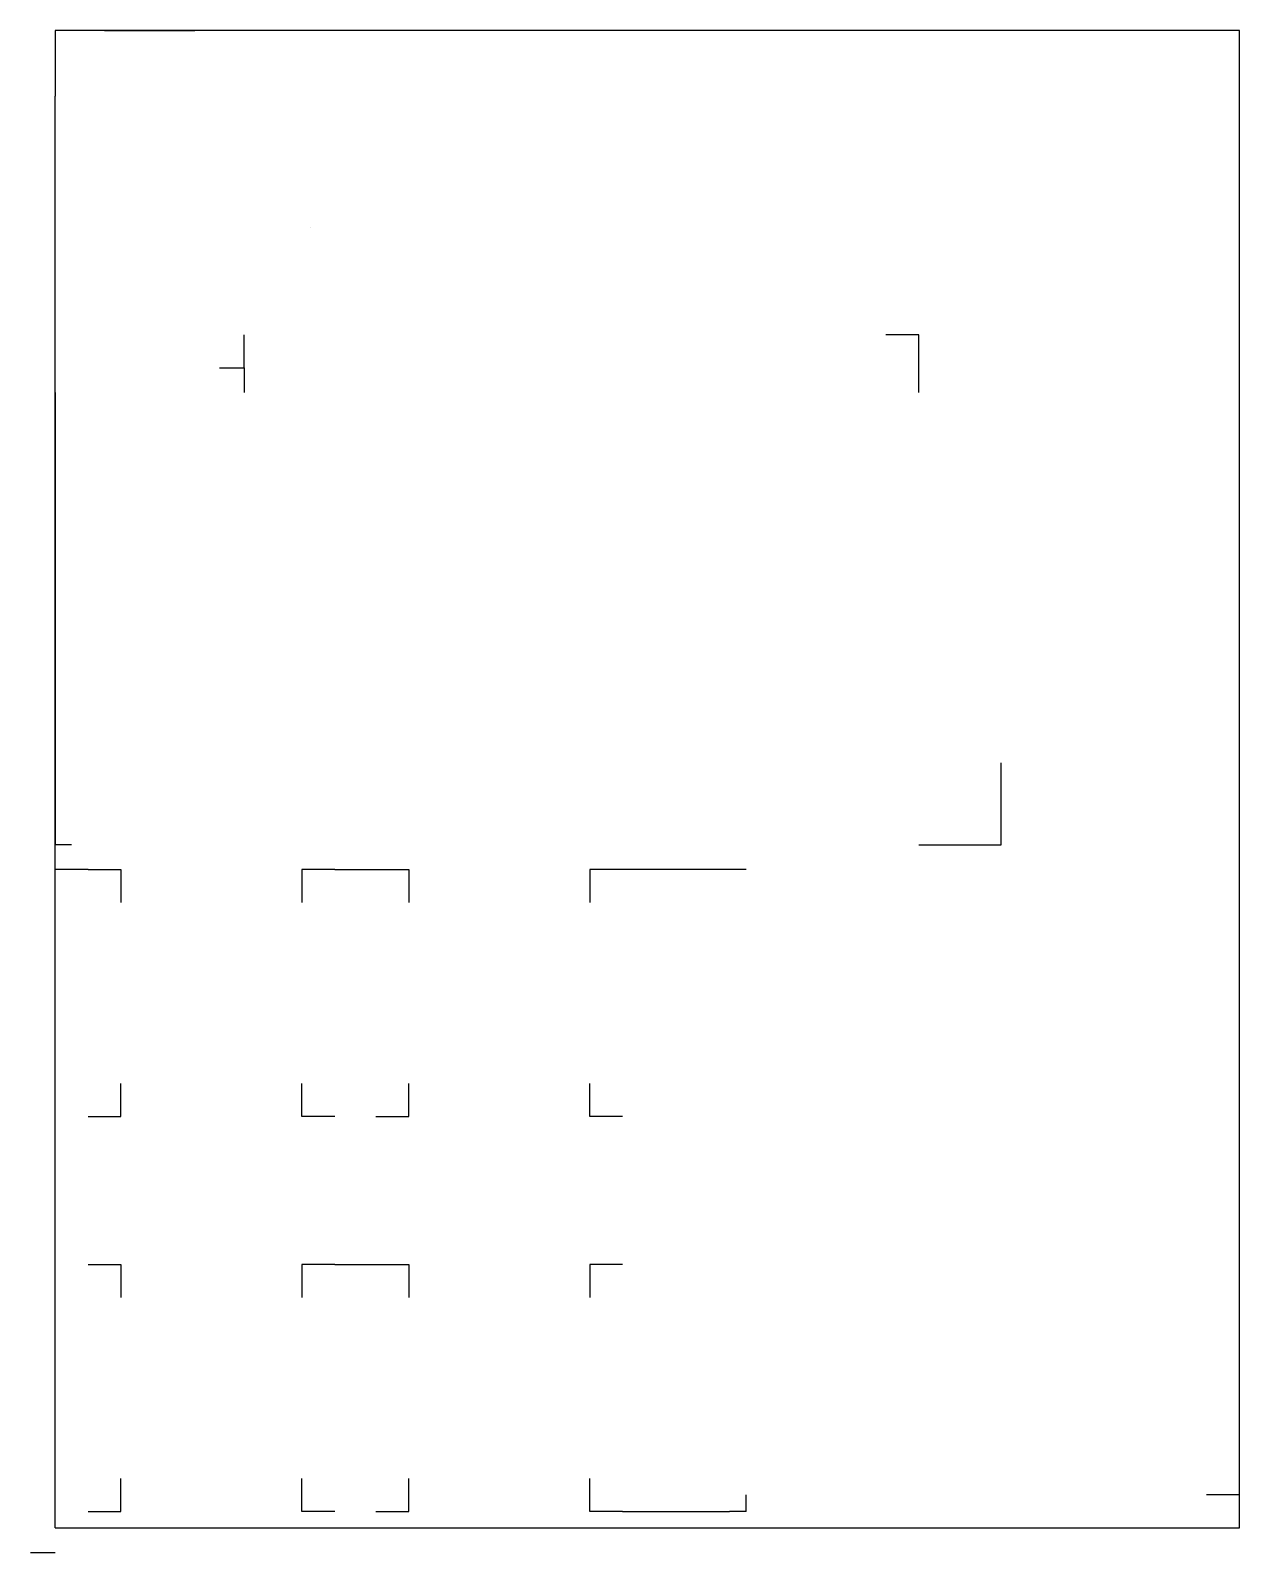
# Model space of a CAD drawing. Header units: millimetres. Extents: x 0 to 147, y 0 to 185.
import ezdxf

# ---------------------------------------------------------------- set-up
doc = ezdxf.new("R2010")
doc.units = ezdxf.units.MM
doc.layers.add('низ', color=7, linetype='Continuous')

msp = doc.modelspace()

# ---------------------------------------------------------------- linework, layer by layer
at = {"layer": 'низ'}
for p, q in [((6, 185, 3), (3, 185, 3)), ((3, 185, 3), (3, 177, 3)), ((147, 185, 3), (3, 185, 3)), ((9, 185, 3), (20, 185, 3)), ((20, 185, 9), (9, 185, 9)), ((147, 177, 3), (147, 185, 3)), ((3, 3, 3), (3, 177, 3)), ((147, 3, 3), (147, 177, 3)), ((26, 146, 3), (26, 148, 3)), ((108, 148, 3), (104, 148, 3)), ((108, 141, 3), (108, 148, 3)), ((26, 144, 3), (26, 146, 3)), ((3, 141, 3), (3, 144, 3)), ((23, 144, 3), (26, 144, 3)), ((26, 144, 3), (26, 141, 3)), ((3, 141, 3), (3, 86, 3)), ((118, 86, 3), (118, 96, 3)), ((5, 86, 3), (3, 86, 3)), ((108, 86, 3), (113, 86, 3)), ((108, 86, 3), (118, 86, 3)), ((7, 83, 3), (3, 83, 3)), ((7, 83, 3), (11, 83, 3)), ((11, 83, 3), (11, 79, 3)), ((37, 83, 3), (33, 83, 3)), ((33, 83, 3), (33, 79, 3)), ((37, 83, 3), (42, 83, 3)), ((42, 83, 3), (46, 83, 3)), ((46, 83, 3), (46, 79, 3)), ((72, 83, 3), (68, 83, 3)), ((68, 83, 3), (68, 79, 3)), ((87, 83, 3), (72, 83, 3)), ((11, 53, 3), (11, 57, 3)), ((33, 53, 3), (33, 57, 3)), ((46, 53, 3), (46, 57, 3)), ((68, 53, 3), (68, 57, 3)), ((7, 53, 3), (11, 53, 3)), ((37, 53, 3), (33, 53, 3)), ((42, 53, 3), (46, 53, 3)), ((72, 53, 3), (68, 53, 3)), ((7, 35, 3), (11, 35, 3)), ((11, 35, 3), (11, 31, 3)), ((37, 35, 3), (33, 35, 3)), ((33, 35, 3), (33, 31, 3)), ((37, 35, 3), (42, 35, 3)), ((42, 35, 3), (46, 35, 3)), ((46, 35, 3), (46, 31, 3)), ((72, 35, 3), (68, 35, 3)), ((68, 35, 3), (68, 31, 3)), ((11, 5, 3), (11, 9, 3)), ((33, 5, 3), (33, 9, 3)), ((46, 5, 3), (46, 9, 3)), ((68, 5, 3), (68, 9, 3)), ((87, 5, 3), (87, 7, 3)), ((147, 7, 3), (143, 7, 3)), ((147, 7, 3), (143, 7, 3)), ((7, 5, 3), (11, 5, 3)), ((37, 5, 3), (33, 5, 3)), ((42, 5, 3), (46, 5, 3)), ((72, 5, 3), (68, 5, 3)), ((72, 5, 3), (85, 5, 3)), ((87, 5, 3), (85, 5, 3)), ((3, 3, 3), (147, 3, 3)), ((3, 3, 3), (5, 3, 3)), ((0, 0, 3), (3, 0, 3))]:
    msp.add_line(p, q, dxfattribs=at)
at = {"layer": 'низ', "color": 10}
for p, q in [((34, 161, 3), (34, 161, 6)), ((34, 161, 6), (34, 161, 10))]:
    msp.add_line(p, q, dxfattribs=at)

doc.saveas('drawing.dxf')
